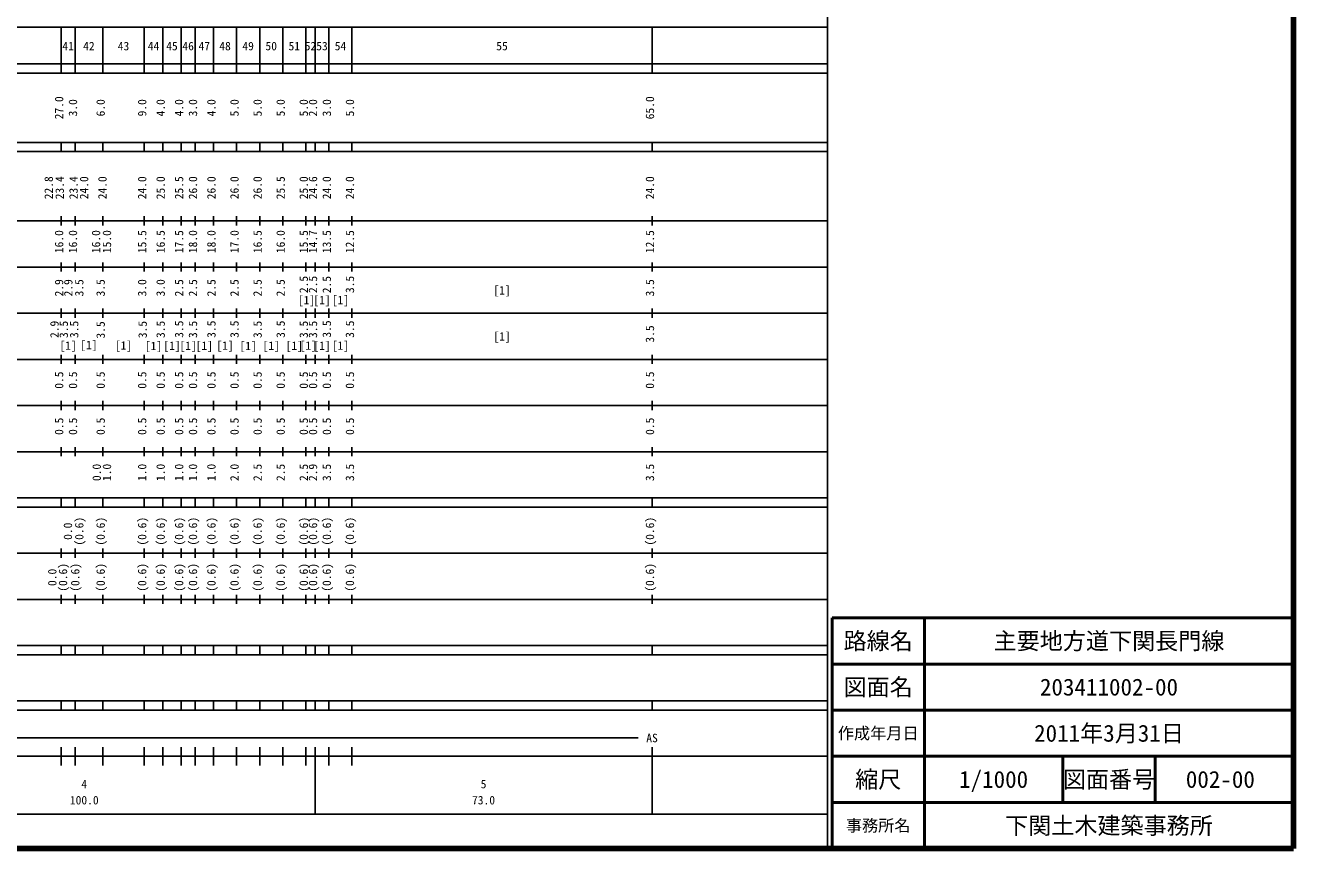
# Model space of a CAD drawing. Units: millimetres on the paper, enlarged 1000 times. Extents: x 40000 to 680000, y 20000 to 380000.
# Drawn here: x 405240 to 680000, y 20000 to 198357 of the extents above; entities that cross this region are included whole.
import ezdxf
from ezdxf.enums import TextEntityAlignment as Align

# ---------------------------------------------------------------- set-up
doc = ezdxf.new("R2010")
doc.units = ezdxf.units.MM
doc.header["$LTSCALE"] = 1000
for name, color, linetype, lineweight in [('M-TTL', 2, 'Continuous', 140), ('M-TTL-BAND', 7, 'Continuous', 25), ('M-TTL-FRAM', 2, 'Continuous', 50), ('M-TTL-LINE', 7, 'Continuous', 50)]:
    doc.layers.add(name, color=color, linetype=linetype, lineweight=lineweight)
doc.layers.add('M-TTL-TXT', color=7, linetype='Continuous')
doc.styles.add('ＭＳ ゴシック', font='')
doc.styles.get('ＭＳ ゴシック').set_extended_font_data('MS Gothic')

msp = doc.modelspace()

# ---------------------------------------------------------------- linework, layer by layer
at = {"layer": 'M-TTL'}
for p, q in [((680000, 20000), (680000, 380000)), ((40000, 20000), (680000, 20000))]:
    msp.add_line(p, q, dxfattribs=at)
at = {"layer": 'M-TTL-BAND'}
for p, q in [((579000, 20000), (579000, 370000)), ((68000, 198000), (579000, 198000)), ((413000, 188000), (413000, 198000)), ((416000, 188000), (416000, 198000)), ((422000, 188000), (422000, 198000)), ((431000, 188000), (431000, 198000)), ((435000, 188000), (435000, 198000)), ((439000, 188000), (439000, 198000)), ((442000, 188000), (442000, 198000)), ((446000, 188000), (446000, 198000)), ((451000, 188000), (451000, 198000)), ((456000, 188000), (456000, 198000)), ((461000, 188000), (461000, 198000)), ((466000, 188000), (466000, 198000)), ((468000, 188000), (468000, 198000)), ((471000, 188000), (471000, 198000)), ((476000, 188000), (476000, 198000)), ((541000, 188000), (541000, 198000)), ((40000, 190000), (579000, 190000)), ((40000, 188000), (579000, 188000)), ((40000, 173000), (579000, 173000)), ((40000, 171000), (579000, 171000)), ((413000, 171000), (413000, 173000)), ((416000, 171000), (416000, 173000)), ((422000, 171000), (422000, 173000)), ((431000, 171000), (431000, 173000)), ((435000, 171000), (435000, 173000)), ((439000, 171000), (439000, 173000)), ((442000, 171000), (442000, 173000)), ((446000, 171000), (446000, 173000)), ((451000, 171000), (451000, 173000)), ((456000, 171000), (456000, 173000)), ((461000, 171000), (461000, 173000)), ((466000, 171000), (466000, 173000)), ((468000, 171000), (468000, 173000)), ((471000, 171000), (471000, 173000)), ((476000, 171000), (476000, 173000)), ((541000, 171000), (541000, 173000)), ((413000, 155000), (413000, 157000)), ((416000, 155000), (416000, 157000)), ((422000, 155000), (422000, 157000)), ((431000, 155000), (431000, 157000)), ((435000, 155000), (435000, 157000)), ((439000, 155000), (439000, 157000)), ((442000, 155000), (442000, 157000)), ((446000, 155000), (446000, 157000)), ((451000, 155000), (451000, 157000)), ((456000, 155000), (456000, 157000)), ((461000, 155000), (461000, 157000)), ((466000, 155000), (466000, 157000)), ((468000, 155000), (468000, 157000)), ((471000, 155000), (471000, 157000)), ((476000, 155000), (476000, 157000)), ((541000, 155000), (541000, 157000)), ((40000, 156000), (579000, 156000)), ((46000, 146000), (579000, 146000)), ((413000, 145000), (413000, 147000)), ((416000, 145000), (416000, 147000)), ((422000, 145000), (422000, 147000)), ((431000, 145000), (431000, 147000)), ((435000, 145000), (435000, 147000)), ((439000, 145000), (439000, 147000)), ((442000, 145000), (442000, 147000)), ((446000, 145000), (446000, 147000)), ((451000, 145000), (451000, 147000)), ((456000, 145000), (456000, 147000)), ((461000, 145000), (461000, 147000)), ((466000, 145000), (466000, 147000)), ((468000, 145000), (468000, 147000)), ((471000, 145000), (471000, 147000)), ((476000, 145000), (476000, 147000)), ((541000, 145000), (541000, 147000)), ((52000, 136000), (579000, 136000)), ((413000, 135000), (413000, 137000)), ((416000, 135000), (416000, 137000)), ((422000, 135000), (422000, 137000)), ((431000, 135000), (431000, 137000)), ((435000, 135000), (435000, 137000)), ((439000, 135000), (439000, 137000)), ((442000, 135000), (442000, 137000)), ((446000, 135000), (446000, 137000)), ((451000, 135000), (451000, 137000)), ((456000, 135000), (456000, 137000)), ((461000, 135000), (461000, 137000)), ((466000, 135000), (466000, 137000)), ((468000, 135000), (468000, 137000)), ((471000, 135000), (471000, 137000)), ((476000, 135000), (476000, 137000)), ((541000, 135000), (541000, 137000)), ((413000, 125000), (413000, 127000)), ((416000, 125000), (416000, 127000)), ((422000, 125000), (422000, 127000)), ((431000, 125000), (431000, 127000)), ((435000, 125000), (435000, 127000)), ((439000, 125000), (439000, 127000)), ((442000, 125000), (442000, 127000)), ((446000, 125000), (446000, 127000)), ((451000, 125000), (451000, 127000)), ((456000, 125000), (456000, 127000)), ((461000, 125000), (461000, 127000)), ((466000, 125000), (466000, 127000)), ((468000, 125000), (468000, 127000)), ((471000, 125000), (471000, 127000)), ((476000, 125000), (476000, 127000)), ((541000, 125000), (541000, 127000)), ((46000, 126000), (579000, 126000)), ((52000, 116000), (579000, 116000)), ((413000, 115000), (413000, 117000)), ((416000, 115000), (416000, 117000)), ((422000, 115000), (422000, 117000)), ((431000, 115000), (431000, 117000)), ((435000, 115000), (435000, 117000)), ((439000, 115000), (439000, 117000)), ((442000, 115000), (442000, 117000)), ((446000, 115000), (446000, 117000)), ((451000, 115000), (451000, 117000)), ((456000, 115000), (456000, 117000)), ((461000, 115000), (461000, 117000)), ((466000, 115000), (466000, 117000)), ((468000, 115000), (468000, 117000)), ((471000, 115000), (471000, 117000)), ((476000, 115000), (476000, 117000)), ((541000, 115000), (541000, 117000)), ((46000, 106000), (579000, 106000)), ((413000, 105000), (413000, 107000)), ((416000, 105000), (416000, 107000)), ((422000, 105000), (422000, 107000)), ((431000, 105000), (431000, 107000)), ((435000, 105000), (435000, 107000)), ((439000, 105000), (439000, 107000)), ((442000, 105000), (442000, 107000)), ((446000, 105000), (446000, 107000)), ((451000, 105000), (451000, 107000)), ((456000, 105000), (456000, 107000)), ((461000, 105000), (461000, 107000)), ((466000, 105000), (466000, 107000)), ((468000, 105000), (468000, 107000)), ((471000, 105000), (471000, 107000)), ((476000, 105000), (476000, 107000)), ((541000, 105000), (541000, 107000)), ((40000, 96000), (579000, 96000)), ((40000, 94000), (579000, 94000)), ((413000, 94000), (413000, 96000)), ((416000, 94000), (416000, 96000)), ((422000, 94000), (422000, 96000)), ((431000, 94000), (431000, 96000)), ((435000, 94000), (435000, 96000)), ((439000, 94000), (439000, 96000)), ((442000, 94000), (442000, 96000)), ((446000, 94000), (446000, 96000)), ((451000, 94000), (451000, 96000)), ((456000, 94000), (456000, 96000)), ((461000, 94000), (461000, 96000)), ((466000, 94000), (466000, 96000)), ((468000, 94000), (468000, 96000)), ((471000, 94000), (471000, 96000)), ((476000, 94000), (476000, 96000)), ((541000, 94000), (541000, 96000)), ((49000, 84000), (579000, 84000)), ((413000, 83000), (413000, 85000)), ((416000, 83000), (416000, 85000)), ((422000, 83000), (422000, 85000)), ((431000, 83000), (431000, 85000)), ((435000, 83000), (435000, 85000)), ((439000, 83000), (439000, 85000)), ((442000, 83000), (442000, 85000)), ((446000, 83000), (446000, 85000)), ((451000, 83000), (451000, 85000)), ((456000, 83000), (456000, 85000)), ((461000, 83000), (461000, 85000)), ((466000, 83000), (466000, 85000)), ((468000, 83000), (468000, 85000)), ((471000, 83000), (471000, 85000)), ((476000, 83000), (476000, 85000)), ((541000, 83000), (541000, 85000)), ((413000, 73000), (413000, 75000)), ((416000, 73000), (416000, 75000)), ((422000, 73000), (422000, 75000)), ((431000, 73000), (431000, 75000)), ((435000, 73000), (435000, 75000)), ((439000, 73000), (439000, 75000)), ((442000, 73000), (442000, 75000)), ((446000, 73000), (446000, 75000)), ((451000, 73000), (451000, 75000)), ((456000, 73000), (456000, 75000)), ((461000, 73000), (461000, 75000)), ((466000, 73000), (466000, 75000)), ((468000, 73000), (468000, 75000)), ((471000, 73000), (471000, 75000)), ((476000, 73000), (476000, 75000)), ((541000, 73000), (541000, 75000)), ((40000, 74000), (579000, 74000)), ((40000, 64000), (579000, 64000)), ((413000, 62000), (413000, 64000)), ((416000, 62000), (416000, 64000)), ((422000, 62000), (422000, 64000)), ((431000, 62000), (431000, 64000)), ((435000, 62000), (435000, 64000)), ((439000, 62000), (439000, 64000)), ((442000, 62000), (442000, 64000)), ((446000, 62000), (446000, 64000)), ((451000, 62000), (451000, 64000)), ((456000, 62000), (456000, 64000)), ((461000, 62000), (461000, 64000)), ((466000, 62000), (466000, 64000)), ((468000, 62000), (468000, 64000)), ((471000, 62000), (471000, 64000)), ((476000, 62000), (476000, 64000)), ((541000, 62000), (541000, 64000)), ((40000, 62000), (579000, 62000)), ((40000, 52000), (579000, 52000)), ((40000, 50000), (579000, 50000)), ((413000, 50000), (413000, 52000)), ((416000, 50000), (416000, 52000)), ((422000, 50000), (422000, 52000)), ((431000, 50000), (431000, 52000)), ((435000, 50000), (435000, 52000)), ((439000, 50000), (439000, 52000)), ((442000, 50000), (442000, 52000)), ((446000, 50000), (446000, 52000)), ((451000, 50000), (451000, 52000)), ((456000, 50000), (456000, 52000)), ((461000, 50000), (461000, 52000)), ((466000, 50000), (466000, 52000)), ((468000, 50000), (468000, 52000)), ((471000, 50000), (471000, 52000)), ((476000, 50000), (476000, 52000)), ((541000, 50000), (541000, 52000)), ((71000, 44000), (538000, 44000)), ((413000, 38000), (413000, 42000)), ((416000, 38000), (416000, 42000)), ((422000, 38000), (422000, 42000)), ((431000, 38000), (431000, 42000)), ((435000, 38000), (435000, 42000)), ((439000, 38000), (439000, 42000)), ((442000, 38000), (442000, 42000)), ((446000, 38000), (446000, 42000)), ((451000, 38000), (451000, 42000)), ((456000, 38000), (456000, 42000)), ((461000, 38000), (461000, 42000)), ((466000, 38000), (466000, 42000)), ((468000, 27500), (468000, 42000)), ((471000, 38000), (471000, 42000)), ((476000, 38000), (476000, 42000)), ((541000, 27500), (541000, 42000)), ((40000, 40000), (579000, 40000)), ((68000, 27500), (579000, 27500))]:
    msp.add_line(p, q, dxfattribs=at)
at = {"layer": 'M-TTL-FRAM'}
for p, q in [((680000, 70000), (580000, 70000)), ((580000, 70000), (580000, 20000))]:
    msp.add_line(p, q, dxfattribs=at)
at = {"layer": 'M-TTL-LINE'}
for p, q in [((600000, 70000), (600000, 20000)), ((680000, 60000), (580000, 60000)), ((680000, 50000), (580000, 50000)), ((680000, 40000), (580000, 40000)), ((630000, 40000), (630000, 30000)), ((650000, 40000), (650000, 30000)), ((680000, 30000), (580000, 30000))]:
    msp.add_line(p, q, dxfattribs=at)

# ---------------------------------------------------------------- texts
at = {"layer": 'M-TTL-BAND', "style": 'ＭＳ ゴシック'}
for s, p in [('41', (414500, 192405)), ('42', (419000, 192405)), ('43', (426500, 192405)), ('44', (433000, 192405)), ('45', (437000, 192405)), ('46', (440500, 192405)), ('47', (444000, 192405)), ('48', (448500, 192405)), ('49', (453500, 192405)), ('50', (458500, 192405)), ('51', (463500, 192405)), ('52', (467000, 192405)), ('53', (469500, 192405)), ('54', (473500, 192405)), ('55', (508500, 192405)), ('[1]', (508500, 139500)), ('[1]', (466140, 137371)), ('[1]', (469500, 137371)), ('[1]', (473500, 137396)), ('[1]', (508500, 129500)), ('[1]', (414500, 127525)), ('[1]', (419000, 127657)), ('[1]', (426500, 127546)), ('[1]', (433000, 127443)), ('[1]', (437000, 127484)), ('[1]', (440500, 127484)), ('[1]', (444000, 127484)), ('[1]', (448500, 127525)), ('[1]', (453500, 127443)), ('[1]', (458500, 127484)), ('[1]', (463500, 127486)), ('[1]', (466519, 127526)), ('[1]', (469500, 127486)), ('[1]', (473500, 127527)), ('AS', (541000, 42500)), ('4', (418000, 32523)), ('5', (504500, 32523)), ('100.0', (418000, 29033)), ('73.0', (504500, 29033))]:
    msp.add_text(s, height=1833, dxfattribs=at).set_placement(p, align=Align.BOTTOM_CENTER)
for s, p in [('27.0', (414000, 180500)), ('3.0', (417000, 180500)), ('6.0', (423000, 180500)), ('9.0', (432000, 180500)), ('4.0', (436000, 180500)), ('4.0', (440000, 180500)), ('3.0', (443000, 180500)), ('4.0', (447000, 180500)), ('5.0', (452000, 180500)), ('5.0', (457000, 180500)), ('5.0', (462000, 180500)), ('5.0', (467000, 180500)), ('2.0', (469000, 180500)), ('3.0', (472000, 180500)), ('5.0', (477000, 180500)), ('65.0', (542000, 180500)), ('22.8', (411756, 163174)), ('23.4', (414135, 163174)), ('23.4', (417135, 163174)), ('24.0', (419410, 163174)), ('24.0', (423393, 163174)), ('24.0', (432000, 163174)), ('25.0', (436000, 163174)), ('25.5', (440000, 163174)), ('26.0', (443000, 163174)), ('26.0', (447000, 163174)), ('26.0', (452000, 163174)), ('26.0', (457000, 163174)), ('25.5', (462000, 163174)), ('25.0', (467000, 163174)), ('24.6', (469000, 163174)), ('24.0', (472000, 163174)), ('24.0', (477000, 163174)), ('24.0', (542000, 163174)), ('16.0', (414000, 151500)), ('16.0', (417000, 151500)), ('16.0', (422000, 151500)), ('15.0', (424370, 151500)), ('15.5', (432000, 151500)), ('16.5', (436000, 151500)), ('17.5', (440000, 151500)), ('18.0', (443000, 151500)), ('18.0', (447000, 151500)), ('17.0', (452000, 151500)), ('16.5', (457000, 151500)), ('16.0', (462000, 151500)), ('15.5', (467000, 151500)), ('14.7', (469000, 151500)), ('13.5', (472000, 151500)), ('12.5', (477000, 151500)), ('12.5', (542000, 151500)), ('2.9', (414000, 141500)), ('2.9', (416000, 141500)), ('3.5', (418370, 141500)), ('3.5', (423000, 141500)), ('3.0', (432000, 141500)), ('3.0', (436000, 141500)), ('2.5', (440000, 141500)), ('2.5', (443000, 141500)), ('2.5', (447000, 141500)), ('2.5', (452000, 141500)), ('2.5', (457000, 141500)), ('2.5', (462000, 141500)), ('2.5', (467000, 142212)), ('2.5', (469000, 142228)), ('2.5', (472000, 142195)), ('3.5', (477000, 142228)), ('3.5', (542000, 141500)), ('2.9', (413000, 132490)), ('3.5', (415016, 132490)), ('3.5', (417267, 132490)), ('3.5', (423000, 132376)), ('3.5', (432099, 132459)), ('3.5', (436000, 132490)), ('3.5', (440000, 132532)), ('3.5', (443000, 132490)), ('3.5', (447000, 132532)), ('3.5', (452000, 132532)), ('3.5', (457000, 132490)), ('3.5', (462000, 132532)), ('3.5', (467000, 132492)), ('3.5', (469000, 132492)), ('3.5', (472000, 132575)), ('3.5', (477000, 132533)), ('3.5', (542000, 131500)), ('0.5', (414000, 121500)), ('0.5', (417000, 121500)), ('0.5', (423000, 121500)), ('0.5', (432000, 121500)), ('0.5', (436000, 121500)), ('0.5', (440000, 121500)), ('0.5', (443000, 121500)), ('0.5', (447000, 121500)), ('0.5', (452000, 121500)), ('0.5', (457000, 121500)), ('0.5', (462000, 121500)), ('0.5', (467000, 121500)), ('0.5', (469000, 121500)), ('0.5', (472000, 121500)), ('0.5', (477000, 121500)), ('0.5', (542000, 121500)), ('0.5', (414000, 111500)), ('0.5', (417000, 111500)), ('0.5', (423000, 111500)), ('0.5', (432000, 111500)), ('0.5', (436000, 111500)), ('0.5', (440000, 111500)), ('0.5', (443000, 111500)), ('0.5', (447000, 111500)), ('0.5', (452000, 111500)), ('0.5', (457000, 111500)), ('0.5', (462000, 111500)), ('0.5', (467000, 111500)), ('0.5', (469000, 111500)), ('0.5', (472000, 111500)), ('0.5', (477000, 111500)), ('0.5', (542000, 111500)), ('0.0', (422151, 101500)), ('1.0', (424370, 101500)), ('1.0', (432000, 101500)), ('1.0', (436000, 101500)), ('1.0', (440000, 101500)), ('1.0', (443000, 101500)), ('1.0', (447000, 101500)), ('2.0', (452000, 101500)), ('2.5', (457000, 101500)), ('2.5', (462000, 101500)), ('2.5', (467000, 101500)), ('2.9', (469000, 101500)), ('3.5', (472000, 101500)), ('3.5', (477000, 101500)), ('3.5', (542000, 101500)), ('(0.6)', (418370, 88764)), ('(0.6)', (423000, 88764)), ('(0.6)', (432000, 88764)), ('(0.6)', (436000, 88764)), ('(0.6)', (440000, 88764)), ('(0.6)', (443000, 88764)), ('(0.6)', (447000, 88764)), ('(0.6)', (452000, 88764)), ('(0.6)', (457000, 88764)), ('(0.6)', (462000, 88764)), ('(0.6)', (467000, 88764)), ('(0.6)', (469000, 88764)), ('(0.6)', (472000, 88764)), ('(0.6)', (477000, 88764)), ('(0.6)', (542000, 88764)), ('0.0', (415907, 88764)), ('0.0', (412522, 78764)), ('(0.6)', (414839, 78764)), ('(0.6)', (417497, 78764)), ('(0.6)', (423000, 78764)), ('(0.6)', (432000, 78764)), ('(0.6)', (436000, 78764)), ('(0.6)', (440000, 78764)), ('(0.6)', (443000, 78764)), ('(0.6)', (447000, 78764)), ('(0.6)', (452000, 78764)), ('(0.6)', (457000, 78764)), ('(0.6)', (462000, 78764)), ('(0.6)', (467000, 78764)), ('(0.6)', (469000, 78764)), ('(0.6)', (472000, 78764)), ('(0.6)', (477000, 78764)), ('(0.6)', (542000, 78764))]:
    msp.add_text(s, height=1833, rotation=90, dxfattribs=at).set_placement(p, align=Align.BOTTOM_CENTER)
at = {"layer": 'M-TTL-TXT', "style": 'ＭＳ ゴシック'}
for s, height, p in [('路線名', 3666, (590000, 65000)), ('路線名', 3666, (590000, 65000)), ('主要地方道下関長門線', 3666, (640000, 65000)), ('図面名', 3666, (590000, 55000)), ('図面名', 3666, (590000, 55000)), ('203411002-00', 3666, (640000, 55000)), ('2011年3月31日', 3666, (640000, 45000)), ('作成年月日', 2566, (590000, 45000)), ('作成年月日', 2566, (590000, 45000)), ('縮尺', 3666, (590000, 35000)), ('縮尺', 3666, (590000, 35000)), ('1/1000', 3666, (615000, 35000)), ('図面番号', 3666, (640000, 35000)), ('図面番号', 3666, (640000, 35000)), ('002-00', 3666, (664125, 35000)), ('事務所名', 2566, (590000, 25000)), ('事務所名', 2566, (590000, 25000)), ('下関土木建築事務所', 3666, (640000, 25000))]:
    msp.add_text(s, height=height, dxfattribs=at).set_placement(p, align=Align.MIDDLE_CENTER)

doc.saveas('drawing.dxf')
